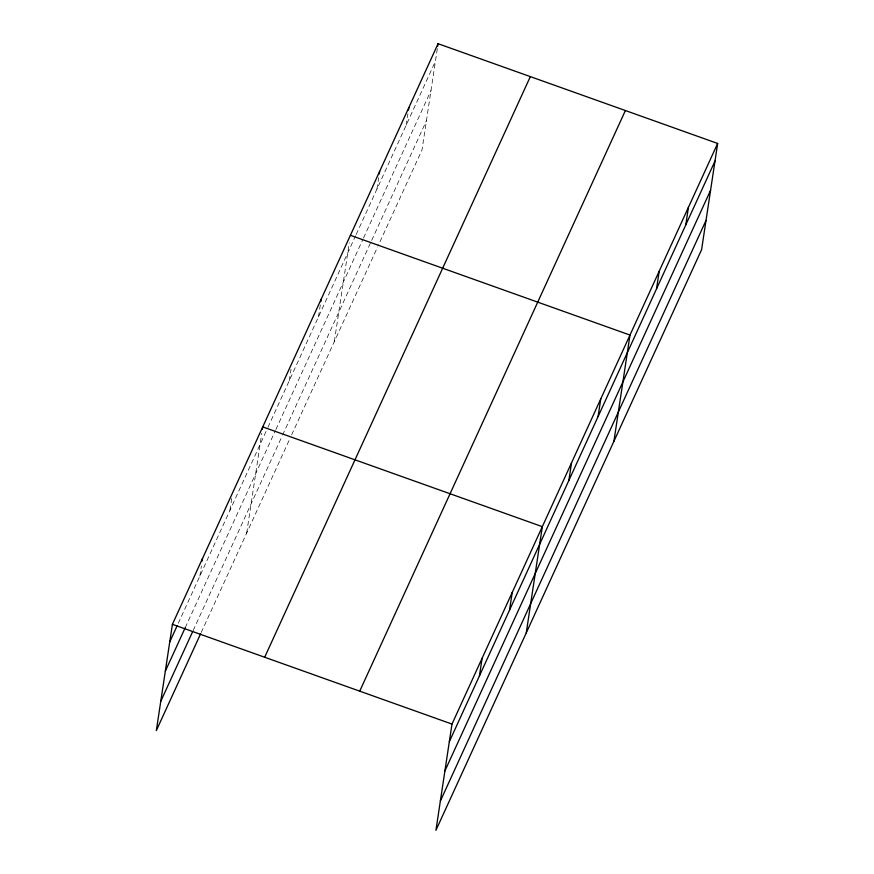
<?xml version="1.0" encoding="UTF-8"?>
<svg xmlns="http://www.w3.org/2000/svg" width="874" height="874" viewBox="0 0 874 874"><rect width="100%" height="100%" fill="white"/><g stroke="black" fill="none" stroke-linecap="round" stroke-linejoin="round"><path stroke-width="0.66" stroke-dasharray="4.37 3.28" d="M199.862 576.108L201.381 566.057M229.96 510.307L231.861 497.743M246.676 533.129L261.785 433.187M289.294 380.638L291.009 369.32M318.518 316.77L320.419 304.196M334.338 341.526L349.261 242.841M376.967 189.035L378.682 177.717M406.192 125.168L407.896 113.849M437.317 48.726L422.011 149.924L378.169 245.725M178.274 623.293L267.378 428.533M267.947 427.31L355.609 235.707M356.177 234.472L435.416 61.3M185.212 627.707L275.321 430.762M275.878 429.538L362.994 239.159M363.551 237.936L430.991 90.546M193.154 630.525L282.007 436.334M282.564 435.099L426.436 120.678M201.228 632.459L289.381 439.786M291.632 434.87L377.612 246.96"/><path stroke-width="1.31" d="M717.652 143.456L451.989 724.076L435.929 830.3L701.593 249.68L717.652 143.456L438.071 43.7L172.407 624.32L156.348 730.544L200.659 633.705M202.134 561.032L202.517 558.519M262.353 429.418L262.735 426.905L542.317 526.661L526.257 632.885M320.802 301.683L321.184 299.17M379.25 173.948L379.633 171.435M408.475 110.08L408.846 107.568M437.688 46.213L438.071 43.7M479.444 675.864L482.098 658.275M509.542 610.063L512.208 592.474M568.876 480.394L571.541 462.794M598.1 416.527L600.766 398.926M613.919 441.283L629.99 335.059L350.408 235.303M656.549 288.791L659.215 271.191M685.773 224.924L688.428 207.324M169.753 641.909L177.138 625.773M165.328 671.166L185.212 627.707M160.772 701.298L192.586 631.771M264.669 657.237L530.332 76.617M359.727 691.159L625.391 110.539M449.334 741.676L714.998 161.056M444.91 770.923L710.573 190.303M440.354 801.054L706.017 220.434M172.407 624.32L451.989 724.076"/></g></svg>
